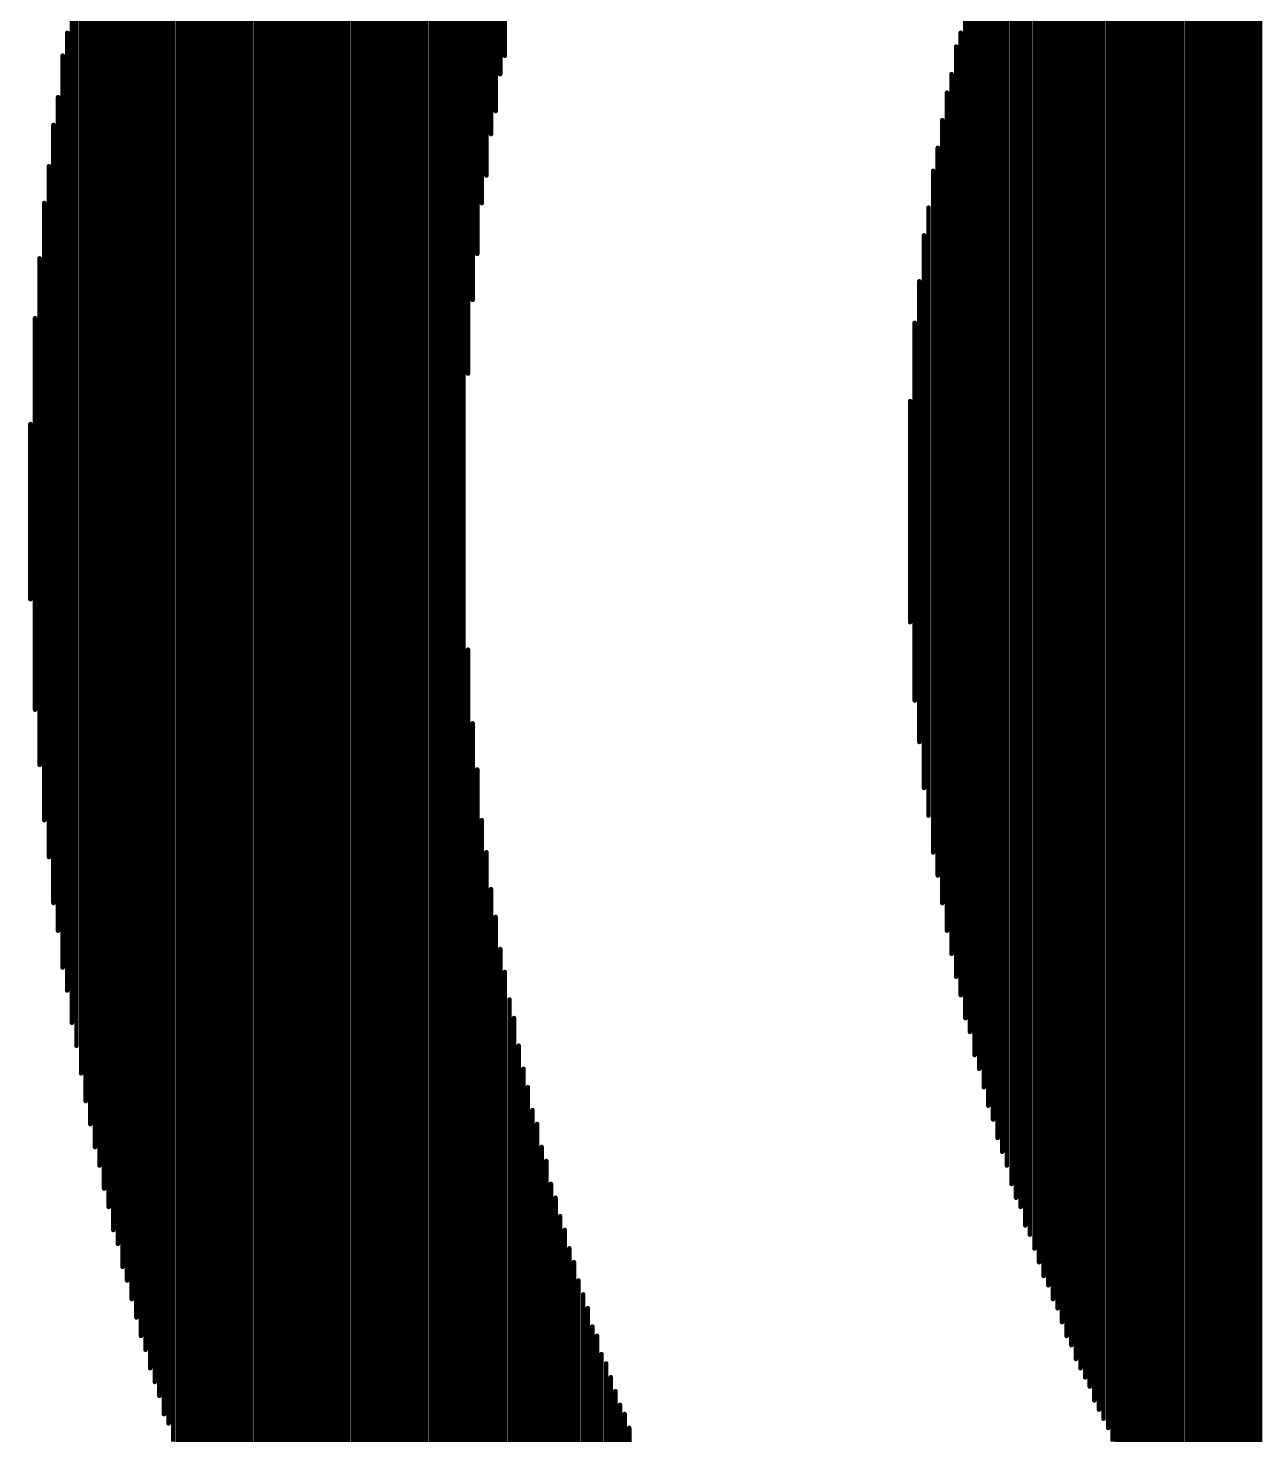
# Model space of a CAD drawing. Header units: inches. Extents: x -21 to 344, y -3 to 240.
# Drawn here: x 1.67 to 2.943, y 32.596 to 34.053 of the extents above; entities that cross this region are included whole.
import ezdxf

# ---------------------------------------------------------------- set-up
doc = ezdxf.new("R2010")
doc.units = ezdxf.units.IN
doc.layers.add('Top Overlay', color=2, linetype='Continuous')

msp = doc.modelspace()

# ---------------------------------------------------------------- linework, layer by layer
at = {"layer": 'Top Overlay'}
for points in [[(2.1634, 34.0246, 0.00477, 0.00477, 0), (2.1634, 35.2549, 0.00477, 0.00477, 0)], [(2.1586, 34.0055, 0.00477, 0.00477, 0), (2.1586, 35.2454, 0.00477, 0.00477, 0)], [(2.1491, 33.9435, 0.00477, 0.00477, 0), (2.1491, 35.2311, 0.00477, 0.00477, 0)], [(2.1539, 33.9673, 0.00477, 0.00477, 0), (2.1539, 35.2359, 0.00477, 0.00477, 0)], [(2.1395, 33.872, 0.00477, 0.00477, 0), (2.1395, 35.212, 0.00477, 0.00477, 0)], [(2.1443, 33.9006, 0.00477, 0.00477, 0), (2.1443, 35.2216, 0.00477, 0.00477, 0)], [(2.13, 33.7718, 0.00477, 0.00477, 0), (2.13, 35.1977, 0.00477, 0.00477, 0)], [(2.1348, 33.8195, 0.00477, 0.00477, 0), (2.1348, 35.2025, 0.00477, 0.00477, 0)], [(2.1205, 31.9215, 0.00477, 0.00477, 0), (2.1205, 35.1834, 0.00477, 0.00477, 0)], [(2.1252, 33.6955, 0.00477, 0.00477, 0), (2.1252, 35.1882, 0.00477, 0.00477, 0)], [(2.1157, 31.931, 0.00477, 0.00477, 0), (2.1157, 35.1739, 0.00477, 0.00477, 0)], [(2.1062, 31.9453, 0.00477, 0.00477, 0), (2.1062, 35.1548, 0.00477, 0.00477, 0)], [(2.1109, 31.9358, 0.00477, 0.00477, 0), (2.1109, 35.1643, 0.00477, 0.00477, 0)], [(2.0966, 31.9644, 0.00477, 0.00477, 0), (2.0966, 35.1405, 0.00477, 0.00477, 0)], [(2.1014, 31.9549, 0.00477, 0.00477, 0), (2.1014, 35.15, 0.00477, 0.00477, 0)], [(2.0871, 31.9787, 0.00477, 0.00477, 0), (2.0871, 35.1262, 0.00477, 0.00477, 0)], [(2.0919, 31.9692, 0.00477, 0.00477, 0), (2.0919, 35.131, 0.00477, 0.00477, 0)], [(2.0823, 31.9883, 0.00477, 0.00477, 0), (2.0823, 35.1167, 0.00477, 0.00477, 0)], [(2.0728, 32.0073, 0.00477, 0.00477, 0), (2.0728, 35.0976, 0.00477, 0.00477, 0)], [(2.0775, 31.993, 0.00477, 0.00477, 0), (2.0775, 35.1071, 0.00477, 0.00477, 0)], [(2.068, 32.0121, 0.00477, 0.00477, 0), (2.068, 35.0928, 0.00477, 0.00477, 0)], [(2.0585, 32.0312, 0.00477, 0.00477, 0), (2.0585, 35.0737, 0.00477, 0.00477, 0)], [(2.0632, 32.0216, 0.00477, 0.00477, 0), (2.0632, 35.0785, 0.00477, 0.00477, 0)], [(2.0489, 32.0503, 0.00477, 0.00477, 0), (2.0489, 35.0547, 0.00477, 0.00477, 0)], [(2.0537, 32.0407, 0.00477, 0.00477, 0), (2.0537, 35.0642, 0.00477, 0.00477, 0)], [(2.0394, 32.0646, 0.00477, 0.00477, 0), (2.0394, 35.0403, 0.00477, 0.00477, 0)], [(2.0442, 32.0598, 0.00477, 0.00477, 0), (2.0442, 35.0451, 0.00477, 0.00477, 0)], [(2.0346, 32.0741, 0.00477, 0.00477, 0), (2.0346, 35.0308, 0.00477, 0.00477, 0)], [(2.0251, 32.0932, 0.00477, 0.00477, 0), (2.0251, 35.0117, 0.00477, 0.00477, 0)], [(2.0299, 32.0836, 0.00477, 0.00477, 0), (2.0299, 35.0213, 0.00477, 0.00477, 0)], [(2.0156, 32.1123, 0.00477, 0.00477, 0), (2.0156, 34.9927, 0.00477, 0.00477, 0)], [(2.0203, 32.1027, 0.00477, 0.00477, 0), (2.0203, 35.0022, 0.00477, 0.00477, 0)], [(2.0108, 32.1218, 0.00477, 0.00477, 0), (2.0108, 34.9831, 0.00477, 0.00477, 0)], [(2.0012, 32.1409, 0.00477, 0.00477, 0), (2.0012, 34.964, 0.00477, 0.00477, 0)], [(2.006, 32.1313, 0.00477, 0.00477, 0), (2.006, 34.9736, 0.00477, 0.00477, 0)], [(1.9965, 32.1504, 0.00477, 0.00477, 0), (1.9965, 34.9545, 0.00477, 0.00477, 0)], [(1.9869, 32.1695, 0.00477, 0.00477, 0), (1.9869, 34.9354, 0.00477, 0.00477, 0)], [(1.9917, 32.1599, 0.00477, 0.00477, 0), (1.9917, 34.945, 0.00477, 0.00477, 0)], [(1.9822, 32.179, 0.00477, 0.00477, 0), (1.9822, 34.9211, 0.00477, 0.00477, 0)], [(1.9774, 32.1886, 0.00477, 0.00477, 0), (1.9774, 34.9164, 0.00477, 0.00477, 0)], [(1.9679, 32.2124, 0.00477, 0.00477, 0), (1.9679, 34.8925, 0.00477, 0.00477, 0)], [(1.9726, 32.1981, 0.00477, 0.00477, 0), (1.9726, 34.9021, 0.00477, 0.00477, 0)], [(1.9631, 32.2219, 0.00477, 0.00477, 0), (1.9631, 34.883, 0.00477, 0.00477, 0)], [(1.9536, 32.241, 0.00477, 0.00477, 0), (1.9536, 34.8639, 0.00477, 0.00477, 0)], [(1.9583, 32.2315, 0.00477, 0.00477, 0), (1.9583, 34.8734, 0.00477, 0.00477, 0)], [(1.9488, 32.2553, 0.00477, 0.00477, 0), (1.9488, 34.8496, 0.00477, 0.00477, 0)], [(1.944, 32.2601, 0.00477, 0.00477, 0), (1.944, 34.8401, 0.00477, 0.00477, 0)], [(1.9345, 32.2839, 0.00477, 0.00477, 0), (1.9345, 34.821, 0.00477, 0.00477, 0)], [(1.9393, 32.2744, 0.00477, 0.00477, 0), (1.9393, 34.8305, 0.00477, 0.00477, 0)], [(1.9297, 32.2982, 0.00477, 0.00477, 0), (1.9297, 34.8067, 0.00477, 0.00477, 0)], [(1.9249, 32.3078, 0.00477, 0.00477, 0), (1.9249, 34.7971, 0.00477, 0.00477, 0)], [(1.9202, 32.3173, 0.00477, 0.00477, 0), (1.9202, 34.7876, 0.00477, 0.00477, 0)], [(2.9407, 32.3221, 0.00477, 0.00477, 0), (2.9407, 34.7781, 0.00477, 0.00477, 0)], [(2.9455, 32.3173, 0.00477, 0.00477, 0), (2.9455, 34.7876, 0.00477, 0.00477, 0)], [(1.9106, 32.3412, 0.00477, 0.00477, 0), (1.9106, 34.7638, 0.00477, 0.00477, 0)], [(1.9154, 32.3269, 0.00477, 0.00477, 0), (1.9154, 34.7733, 0.00477, 0.00477, 0)], [(2.9312, 32.3364, 0.00477, 0.00477, 0), (2.9312, 34.7685, 0.00477, 0.00477, 0)], [(2.936, 32.3316, 0.00477, 0.00477, 0), (2.936, 34.7733, 0.00477, 0.00477, 0)], [(1.9059, 32.3507, 0.00477, 0.00477, 0), (1.9059, 34.7494, 0.00477, 0.00477, 0)], [(2.9169, 32.3602, 0.00477, 0.00477, 0), (2.9169, 34.7447, 0.00477, 0.00477, 0)], [(2.9216, 32.3555, 0.00477, 0.00477, 0), (2.9216, 34.7494, 0.00477, 0.00477, 0)], [(2.9264, 32.3459, 0.00477, 0.00477, 0), (2.9264, 34.759, 0.00477, 0.00477, 0)], [(1.9011, 32.365, 0.00477, 0.00477, 0), (1.9011, 34.7399, 0.00477, 0.00477, 0)], [(2.9121, 32.3698, 0.00477, 0.00477, 0), (2.9121, 34.7351, 0.00477, 0.00477, 0)], [(1.8916, 32.3888, 0.00477, 0.00477, 0), (1.8916, 34.7161, 0.00477, 0.00477, 0)], [(1.8963, 32.3793, 0.00477, 0.00477, 0), (1.8963, 34.7256, 0.00477, 0.00477, 0)], [(2.9026, 32.3841, 0.00477, 0.00477, 0), (2.9026, 34.7208, 0.00477, 0.00477, 0)], [(2.9073, 32.3745, 0.00477, 0.00477, 0), (2.9073, 34.7256, 0.00477, 0.00477, 0)], [(1.8868, 32.4032, 0.00477, 0.00477, 0), (1.8868, 34.7018, 0.00477, 0.00477, 0)], [(2.893, 32.4032, 0.00477, 0.00477, 0), (2.893, 34.7018, 0.00477, 0.00477, 0)], [(2.8978, 32.3936, 0.00477, 0.00477, 0), (2.8978, 34.7113, 0.00477, 0.00477, 0)], [(1.882, 32.4127, 0.00477, 0.00477, 0), (1.882, 34.6922, 0.00477, 0.00477, 0)], [(2.8835, 32.4175, 0.00477, 0.00477, 0), (2.8835, 34.6874, 0.00477, 0.00477, 0)], [(2.8883, 32.4079, 0.00477, 0.00477, 0), (2.8883, 34.697, 0.00477, 0.00477, 0)], [(1.8773, 32.427, 0.00477, 0.00477, 0), (1.8773, 34.6779, 0.00477, 0.00477, 0)], [(2.8787, 32.4222, 0.00477, 0.00477, 0), (2.8787, 34.6779, 0.00477, 0.00477, 0)], [(1.8725, 32.4365, 0.00477, 0.00477, 0), (1.8725, 34.6684, 0.00477, 0.00477, 0)], [(2.8692, 32.4413, 0.00477, 0.00477, 0), (2.8692, 34.6636, 0.00477, 0.00477, 0)], [(2.874, 32.4318, 0.00477, 0.00477, 0), (2.874, 34.6684, 0.00477, 0.00477, 0)], [(1.8677, 32.4508, 0.00477, 0.00477, 0), (1.8677, 34.6541, 0.00477, 0.00477, 0)], [(2.8596, 32.4604, 0.00477, 0.00477, 0), (2.8596, 34.6445, 0.00477, 0.00477, 0)], [(2.8644, 32.4508, 0.00477, 0.00477, 0), (2.8644, 34.6541, 0.00477, 0.00477, 0)], [(1.863, 32.4652, 0.00477, 0.00477, 0), (1.863, 34.6398, 0.00477, 0.00477, 0)], [(2.8549, 32.4699, 0.00477, 0.00477, 0), (2.8549, 34.635, 0.00477, 0.00477, 0)], [(1.8534, 32.489, 0.00477, 0.00477, 0), (1.8534, 34.6159, 0.00477, 0.00477, 0)], [(1.8582, 32.4747, 0.00477, 0.00477, 0), (1.8582, 34.6255, 0.00477, 0.00477, 0)], [(2.8453, 32.4842, 0.00477, 0.00477, 0), (2.8453, 34.6207, 0.00477, 0.00477, 0)], [(2.8501, 32.4795, 0.00477, 0.00477, 0), (2.8501, 34.6255, 0.00477, 0.00477, 0)], [(1.8486, 32.5033, 0.00477, 0.00477, 0), (1.8486, 34.6016, 0.00477, 0.00477, 0)], [(2.8358, 32.5033, 0.00477, 0.00477, 0), (2.8358, 34.6016, 0.00477, 0.00477, 0)], [(2.8406, 32.4938, 0.00477, 0.00477, 0), (2.8406, 34.6064, 0.00477, 0.00477, 0)], [(1.8439, 32.5176, 0.00477, 0.00477, 0), (1.8439, 34.5873, 0.00477, 0.00477, 0)], [(2.831, 32.5128, 0.00477, 0.00477, 0), (2.831, 34.5873, 0.00477, 0.00477, 0)], [(1.8391, 32.5319, 0.00477, 0.00477, 0), (1.8391, 34.573, 0.00477, 0.00477, 0)], [(2.8215, 32.5319, 0.00477, 0.00477, 0), (2.8215, 34.573, 0.00477, 0.00477, 0)], [(2.8263, 32.5224, 0.00477, 0.00477, 0), (2.8263, 34.5825, 0.00477, 0.00477, 0)], [(1.8343, 32.5462, 0.00477, 0.00477, 0), (1.8343, 34.5587, 0.00477, 0.00477, 0)], [(2.8167, 32.5415, 0.00477, 0.00477, 0), (2.8167, 34.5635, 0.00477, 0.00477, 0)], [(1.8296, 32.5605, 0.00477, 0.00477, 0), (1.8296, 34.5444, 0.00477, 0.00477, 0)], [(2.8072, 32.5605, 0.00477, 0.00477, 0), (2.8072, 34.5444, 0.00477, 0.00477, 0)], [(2.812, 32.551, 0.00477, 0.00477, 0), (2.812, 34.5539, 0.00477, 0.00477, 0)], [(2.8024, 32.5701, 0.00477, 0.00477, 0), (2.8024, 34.5348, 0.00477, 0.00477, 0)], [(1.82, 32.5891, 0.00477, 0.00477, 0), (1.82, 34.5158, 0.00477, 0.00477, 0)], [(1.8248, 32.5748, 0.00477, 0.00477, 0), (1.8248, 34.5253, 0.00477, 0.00477, 0)], [(2.7977, 32.5796, 0.00477, 0.00477, 0), (2.7977, 34.5205, 0.00477, 0.00477, 0)], [(2.7881, 32.6035, 0.00477, 0.00477, 0), (2.7881, 34.5015, 0.00477, 0.00477, 0)], [(2.7929, 32.5891, 0.00477, 0.00477, 0), (2.7929, 34.511, 0.00477, 0.00477, 0)], [(1.8105, 32.6178, 0.00477, 0.00477, 0), (1.8105, 34.4872, 0.00477, 0.00477, 0)], [(1.8153, 32.6082, 0.00477, 0.00477, 0), (1.8153, 34.4967, 0.00477, 0.00477, 0)], [(2.7786, 32.6225, 0.00477, 0.00477, 0), (2.7786, 34.4824, 0.00477, 0.00477, 0)], [(2.7833, 32.613, 0.00477, 0.00477, 0), (2.7833, 34.4919, 0.00477, 0.00477, 0)], [(1.8057, 32.6368, 0.00477, 0.00477, 0), (1.8057, 34.4681, 0.00477, 0.00477, 0)], [(2.7738, 32.6321, 0.00477, 0.00477, 0), (2.7738, 34.4729, 0.00477, 0.00477, 0)], [(1.801, 32.6511, 0.00477, 0.00477, 0), (1.801, 34.4538, 0.00477, 0.00477, 0)], [(2.769, 32.6464, 0.00477, 0.00477, 0), (2.769, 34.4585, 0.00477, 0.00477, 0)], [(2.7643, 32.6559, 0.00477, 0.00477, 0), (2.7643, 34.449, 0.00477, 0.00477, 0)], [(1.7962, 32.6654, 0.00477, 0.00477, 0), (1.7962, 34.4347, 0.00477, 0.00477, 0)], [(2.7547, 32.675, 0.00477, 0.00477, 0), (2.7547, 34.4252, 0.00477, 0.00477, 0)], [(2.7595, 32.6654, 0.00477, 0.00477, 0), (2.7595, 34.4347, 0.00477, 0.00477, 0)], [(1.7914, 32.6845, 0.00477, 0.00477, 0), (1.7914, 34.4204, 0.00477, 0.00477, 0)], [(2.75, 32.6893, 0.00477, 0.00477, 0), (2.75, 34.4156, 0.00477, 0.00477, 0)], [(1.7866, 32.6988, 0.00477, 0.00477, 0), (1.7866, 34.4013, 0.00477, 0.00477, 0)], [(2.7452, 32.6988, 0.00477, 0.00477, 0), (2.7452, 34.4061, 0.00477, 0.00477, 0)], [(1.7819, 32.7179, 0.00477, 0.00477, 0), (1.7819, 34.3822, 0.00477, 0.00477, 0)], [(2.7404, 32.7131, 0.00477, 0.00477, 0), (2.7404, 34.3918, 0.00477, 0.00477, 0)], [(1.7771, 32.737, 0.00477, 0.00477, 0), (1.7771, 34.3679, 0.00477, 0.00477, 0)], [(2.7309, 32.737, 0.00477, 0.00477, 0), (2.7309, 34.3679, 0.00477, 0.00477, 0)], [(2.7357, 32.7274, 0.00477, 0.00477, 0), (2.7357, 34.3775, 0.00477, 0.00477, 0)], [(2.7261, 32.7513, 0.00477, 0.00477, 0), (2.7261, 34.3536, 0.00477, 0.00477, 0)], [(1.7723, 32.7561, 0.00477, 0.00477, 0), (1.7723, 34.3489, 0.00477, 0.00477, 0)], [(2.7214, 32.7608, 0.00477, 0.00477, 0), (2.7214, 34.3441, 0.00477, 0.00477, 0)], [(1.7676, 32.7704, 0.00477, 0.00477, 0), (1.7676, 34.3346, 0.00477, 0.00477, 0)], [(2.7166, 32.7751, 0.00477, 0.00477, 0), (2.7166, 34.325, 0.00477, 0.00477, 0)], [(1.7628, 32.7942, 0.00477, 0.00477, 0), (1.7628, 34.3107, 0.00477, 0.00477, 0)], [(2.7118, 32.7894, 0.00477, 0.00477, 0), (2.7118, 34.3155, 0.00477, 0.00477, 0)], [(2.707, 32.8037, 0.00477, 0.00477, 0), (2.707, 34.3012, 0.00477, 0.00477, 0)], [(1.758, 32.8085, 0.00477, 0.00477, 0), (1.758, 34.2916, 0.00477, 0.00477, 0)], [(2.7023, 32.8133, 0.00477, 0.00477, 0), (2.7023, 34.2916, 0.00477, 0.00477, 0)], [(1.7533, 32.8324, 0.00477, 0.00477, 0), (1.7533, 34.2678, 0.00477, 0.00477, 0)], [(2.6975, 32.8324, 0.00477, 0.00477, 0), (2.6975, 34.2726, 0.00477, 0.00477, 0)], [(1.7485, 32.8514, 0.00477, 0.00477, 0), (1.7485, 34.2535, 0.00477, 0.00477, 0)], [(2.6927, 32.8419, 0.00477, 0.00477, 0), (2.6927, 34.263, 0.00477, 0.00477, 0)], [(2.688, 32.8562, 0.00477, 0.00477, 0), (2.688, 34.2439, 0.00477, 0.00477, 0)], [(1.7437, 32.8753, 0.00477, 0.00477, 0), (1.7437, 34.2296, 0.00477, 0.00477, 0)], [(2.6832, 32.8753, 0.00477, 0.00477, 0), (2.6832, 34.2296, 0.00477, 0.00477, 0)], [(1.739, 32.8944, 0.00477, 0.00477, 0), (1.739, 34.2106, 0.00477, 0.00477, 0)], [(2.6784, 32.8896, 0.00477, 0.00477, 0), (2.6784, 34.2153, 0.00477, 0.00477, 0)], [(2.6737, 32.9039, 0.00477, 0.00477, 0), (2.6737, 34.1963, 0.00477, 0.00477, 0)], [(1.7342, 32.9182, 0.00477, 0.00477, 0), (1.7342, 34.1819, 0.00477, 0.00477, 0)], [(2.6689, 32.923, 0.00477, 0.00477, 0), (2.6689, 34.1819, 0.00477, 0.00477, 0)], [(2.6641, 32.9373, 0.00477, 0.00477, 0), (2.6641, 34.1629, 0.00477, 0.00477, 0)], [(1.7294, 32.942, 0.00477, 0.00477, 0), (1.7294, 34.1581, 0.00477, 0.00477, 0)], [(2.6594, 32.9563, 0.00477, 0.00477, 0), (2.6594, 34.1486, 0.00477, 0.00477, 0)], [(1.7247, 32.9707, 0.00477, 0.00477, 0), (1.7247, 34.1343, 0.00477, 0.00477, 0)], [(2.6546, 32.9754, 0.00477, 0.00477, 0), (2.6546, 34.1295, 0.00477, 0.00477, 0)], [(1.7199, 32.9993, 0.00477, 0.00477, 0), (1.7199, 34.1056, 0.00477, 0.00477, 0)], [(2.6498, 32.9897, 0.00477, 0.00477, 0), (2.6498, 34.1152, 0.00477, 0.00477, 0)], [(2.645, 33.0136, 0.00477, 0.00477, 0), (2.645, 34.0913, 0.00477, 0.00477, 0)], [(1.7151, 33.0231, 0.00477, 0.00477, 0), (1.7151, 34.0818, 0.00477, 0.00477, 0)], [(2.6403, 33.0279, 0.00477, 0.00477, 0), (2.6403, 34.077, 0.00477, 0.00477, 0)], [(1.7103, 33.0565, 0.00477, 0.00477, 0), (1.7103, 34.0484, 0.00477, 0.00477, 0)], [(2.6355, 33.0517, 0.00477, 0.00477, 0), (2.6355, 34.0484, 0.00477, 0.00477, 0)], [(2.6307, 33.0708, 0.00477, 0.00477, 0), (2.6307, 34.0341, 0.00477, 0.00477, 0)], [(1.7056, 33.0803, 0.00477, 0.00477, 0), (1.7056, 34.0246, 0.00477, 0.00477, 0)], [(2.626, 33.0946, 0.00477, 0.00477, 0), (2.626, 34.0055, 0.00477, 0.00477, 0)], [(1.7008, 33.1185, 0.00477, 0.00477, 0), (1.7008, 33.9817, 0.00477, 0.00477, 0)], [(2.6212, 33.1185, 0.00477, 0.00477, 0), (2.6212, 33.9864, 0.00477, 0.00477, 0)], [(2.6164, 33.1471, 0.00477, 0.00477, 0), (2.6164, 33.9578, 0.00477, 0.00477, 0)], [(1.696, 33.1471, 0.00477, 0.00477, 0), (1.696, 33.953, 0.00477, 0.00477, 0)], [(2.6117, 33.1757, 0.00477, 0.00477, 0), (2.6117, 33.9292, 0.00477, 0.00477, 0)], [(1.6913, 33.1948, 0.00477, 0.00477, 0), (1.6913, 33.9101, 0.00477, 0.00477, 0)], [(2.6069, 33.1996, 0.00477, 0.00477, 0), (2.6069, 33.9054, 0.00477, 0.00477, 0)], [(1.6865, 33.2329, 0.00477, 0.00477, 0), (1.6865, 33.872, 0.00477, 0.00477, 0)], [(2.6021, 33.2377, 0.00477, 0.00477, 0), (2.6021, 33.8672, 0.00477, 0.00477, 0)], [(2.5974, 33.2663, 0.00477, 0.00477, 0), (2.5974, 33.8386, 0.00477, 0.00477, 0)], [(1.6817, 33.2902, 0.00477, 0.00477, 0), (1.6817, 33.8147, 0.00477, 0.00477, 0)], [(2.5926, 33.314, 0.00477, 0.00477, 0), (2.5926, 33.7909, 0.00477, 0.00477, 0)], [(1.677, 33.3474, 0.00477, 0.00477, 0), (1.677, 33.7527, 0.00477, 0.00477, 0)], [(2.5878, 33.3569, 0.00477, 0.00477, 0), (2.5878, 33.748, 0.00477, 0.00477, 0)], [(2.5831, 33.438, 0.00477, 0.00477, 0), (2.5831, 33.6669, 0.00477, 0.00477, 0)], [(1.6722, 33.4618, 0.00477, 0.00477, 0), (1.6722, 33.6431, 0.00477, 0.00477, 0)], [(2.1252, 31.9167, 0.00477, 0.00477, 0), (2.1252, 33.4094, 0.00477, 0.00477, 0)], [(2.13, 31.9072, 0.00477, 0.00477, 0), (2.13, 33.3331, 0.00477, 0.00477, 0)], [(2.1348, 31.8977, 0.00477, 0.00477, 0), (2.1348, 33.2854, 0.00477, 0.00477, 0)], [(2.1395, 31.8881, 0.00477, 0.00477, 0), (2.1395, 33.2329, 0.00477, 0.00477, 0)], [(2.1443, 31.8833, 0.00477, 0.00477, 0), (2.1443, 33.1996, 0.00477, 0.00477, 0)], [(2.1491, 31.8738, 0.00477, 0.00477, 0), (2.1491, 33.1614, 0.00477, 0.00477, 0)], [(2.1539, 31.869, 0.00477, 0.00477, 0), (2.1539, 33.1328, 0.00477, 0.00477, 0)], [(2.1586, 31.8595, 0.00477, 0.00477, 0), (2.1586, 33.0994, 0.00477, 0.00477, 0)], [(2.1634, 31.85, 0.00477, 0.00477, 0), (2.1634, 33.0756, 0.00477, 0.00477, 0)], [(2.1682, 31.8452, 0.00477, 0.00477, 0), (2.1682, 33.047, 0.00477, 0.00477, 0)], [(2.1729, 31.8357, 0.00477, 0.00477, 0), (2.1729, 33.0279, 0.00477, 0.00477, 0)], [(2.1777, 31.8309, 0.00477, 0.00477, 0), (2.1777, 32.9993, 0.00477, 0.00477, 0)], [(2.1825, 31.8214, 0.00477, 0.00477, 0), (2.1825, 32.9754, 0.00477, 0.00477, 0)], [(2.1872, 31.8166, 0.00477, 0.00477, 0), (2.1872, 32.9563, 0.00477, 0.00477, 0)], [(2.192, 31.807, 0.00477, 0.00477, 0), (2.192, 32.9325, 0.00477, 0.00477, 0)], [(2.1968, 31.8023, 0.00477, 0.00477, 0), (2.1968, 32.9182, 0.00477, 0.00477, 0)], [(2.2015, 31.7927, 0.00477, 0.00477, 0), (2.2015, 32.8944, 0.00477, 0.00477, 0)], [(2.2063, 31.788, 0.00477, 0.00477, 0), (2.2063, 32.88, 0.00477, 0.00477, 0)], [(2.2111, 31.7784, 0.00477, 0.00477, 0), (2.2111, 32.8562, 0.00477, 0.00477, 0)], [(2.2159, 31.7689, 0.00477, 0.00477, 0), (2.2159, 32.8419, 0.00477, 0.00477, 0)], [(2.2206, 31.7641, 0.00477, 0.00477, 0), (2.2206, 32.8228, 0.00477, 0.00477, 0)], [(2.2254, 31.7594, 0.00477, 0.00477, 0), (2.2254, 32.8085, 0.00477, 0.00477, 0)], [(2.2302, 31.7498, 0.00477, 0.00477, 0), (2.2302, 32.7894, 0.00477, 0.00477, 0)], [(2.2349, 31.745, 0.00477, 0.00477, 0), (2.2349, 32.7751, 0.00477, 0.00477, 0)], [(2.2397, 31.7403, 0.00477, 0.00477, 0), (2.2397, 32.7561, 0.00477, 0.00477, 0)], [(2.2445, 31.7307, 0.00477, 0.00477, 0), (2.2445, 32.7417, 0.00477, 0.00477, 0)], [(2.2492, 31.726, 0.00477, 0.00477, 0), (2.2492, 32.7274, 0.00477, 0.00477, 0)], [(2.254, 31.7164, 0.00477, 0.00477, 0), (2.254, 32.7084, 0.00477, 0.00477, 0)], [(2.2588, 31.7117, 0.00477, 0.00477, 0), (2.2588, 32.6988, 0.00477, 0.00477, 0)], [(2.2635, 31.7021, 0.00477, 0.00477, 0), (2.2635, 32.6798, 0.00477, 0.00477, 0)], [(2.2683, 31.6974, 0.00477, 0.00477, 0), (2.2683, 32.6702, 0.00477, 0.00477, 0)], [(2.2731, 31.6878, 0.00477, 0.00477, 0), (2.2731, 32.6559, 0.00477, 0.00477, 0)], [(2.2778, 31.6831, 0.00477, 0.00477, 0), (2.2778, 32.6416, 0.00477, 0.00477, 0)], [(2.2826, 31.6783, 0.00477, 0.00477, 0), (2.2826, 32.6273, 0.00477, 0.00477, 0)], [(2.2874, 31.6687, 0.00477, 0.00477, 0), (2.2874, 32.6178, 0.00477, 0.00477, 0)], [(2.2922, 31.664, 0.00477, 0.00477, 0), (2.2922, 32.6035, 0.00477, 0.00477, 0)]]:
    msp.add_lwpolyline(points, format="xyseb", dxfattribs=at)
for points in [[(1.7092, 34.0484, 0.00239, 0.00239, 1), (1.7115, 34.0484, 0.00239, 0.00239, 1)], [(2.6343, 34.0484, 0.00239, 0.00239, 1), (2.6367, 34.0484, 0.00239, 0.00239, 1)], [(2.6296, 34.0341, 0.00239, 0.00239, 1), (2.6319, 34.0341, 0.00239, 0.00239, 1)], [(1.7044, 34.0246, 0.00239, 0.00239, 1), (1.7068, 34.0246, 0.00239, 0.00239, 1)], [(2.1622, 34.0246, 0.00239, 0.00239, 1), (2.1646, 34.0246, 0.00239, 0.00239, 1)], [(2.1574, 34.0055, 0.00239, 0.00239, 1), (2.1598, 34.0055, 0.00239, 0.00239, 1)], [(2.6248, 34.0055, 0.00239, 0.00239, 1), (2.6272, 34.0055, 0.00239, 0.00239, 1)], [(1.6996, 33.9817, 0.00239, 0.00239, 1), (1.702, 33.9817, 0.00239, 0.00239, 1)], [(2.62, 33.9864, 0.00239, 0.00239, 1), (2.6224, 33.9864, 0.00239, 0.00239, 1)], [(2.1527, 33.9673, 0.00239, 0.00239, 1), (2.155, 33.9673, 0.00239, 0.00239, 1)], [(2.6152, 33.9578, 0.00239, 0.00239, 1), (2.6176, 33.9578, 0.00239, 0.00239, 1)], [(1.6949, 33.953, 0.00239, 0.00239, 1), (1.6972, 33.953, 0.00239, 0.00239, 1)], [(2.1479, 33.9435, 0.00239, 0.00239, 1), (2.1503, 33.9435, 0.00239, 0.00239, 1)], [(2.6105, 33.9292, 0.00239, 0.00239, 1), (2.6129, 33.9292, 0.00239, 0.00239, 1)], [(1.6901, 33.9101, 0.00239, 0.00239, 1), (1.6925, 33.9101, 0.00239, 0.00239, 1)], [(2.1431, 33.9006, 0.00239, 0.00239, 1), (2.1455, 33.9006, 0.00239, 0.00239, 1)], [(2.6057, 33.9054, 0.00239, 0.00239, 1), (2.6081, 33.9054, 0.00239, 0.00239, 1)], [(1.6853, 33.872, 0.00239, 0.00239, 1), (1.6877, 33.872, 0.00239, 0.00239, 1)], [(2.1384, 33.872, 0.00239, 0.00239, 1), (2.1407, 33.872, 0.00239, 0.00239, 1)], [(2.6009, 33.8672, 0.00239, 0.00239, 1), (2.6033, 33.8672, 0.00239, 0.00239, 1)], [(2.5962, 33.8386, 0.00239, 0.00239, 1), (2.5986, 33.8386, 0.00239, 0.00239, 1)], [(1.6805, 33.8147, 0.00239, 0.00239, 1), (1.6829, 33.8147, 0.00239, 0.00239, 1)], [(2.1336, 33.8195, 0.00239, 0.00239, 1), (2.136, 33.8195, 0.00239, 0.00239, 1)], [(2.5914, 33.7909, 0.00239, 0.00239, 1), (2.5938, 33.7909, 0.00239, 0.00239, 1)], [(2.1288, 33.7718, 0.00239, 0.00239, 1), (2.1312, 33.7718, 0.00239, 0.00239, 1)], [(1.6758, 33.7527, 0.00239, 0.00239, 1), (1.6782, 33.7527, 0.00239, 0.00239, 1)], [(2.5866, 33.748, 0.00239, 0.00239, 1), (2.589, 33.748, 0.00239, 0.00239, 1)], [(2.124, 33.6955, 0.00239, 0.00239, 1), (2.1264, 33.6955, 0.00239, 0.00239, 1)], [(2.5819, 33.6669, 0.00239, 0.00239, 1), (2.5842, 33.6669, 0.00239, 0.00239, 1)], [(1.671, 33.6431, 0.00239, 0.00239, 1), (1.6734, 33.6431, 0.00239, 0.00239, 1)], [(1.671, 33.4618, 0.00239, 0.00239, 1), (1.6734, 33.4618, 0.00239, 0.00239, 1)], [(2.5819, 33.438, 0.00239, 0.00239, 1), (2.5842, 33.438, 0.00239, 0.00239, 1)], [(2.124, 33.4094, 0.00239, 0.00239, 1), (2.1264, 33.4094, 0.00239, 0.00239, 1)], [(1.6758, 33.3474, 0.00239, 0.00239, 1), (1.6782, 33.3474, 0.00239, 0.00239, 1)], [(2.5866, 33.3569, 0.00239, 0.00239, 1), (2.589, 33.3569, 0.00239, 0.00239, 1)], [(2.1288, 33.3331, 0.00239, 0.00239, 1), (2.1312, 33.3331, 0.00239, 0.00239, 1)], [(2.5914, 33.314, 0.00239, 0.00239, 1), (2.5938, 33.314, 0.00239, 0.00239, 1)], [(1.6805, 33.2902, 0.00239, 0.00239, 1), (1.6829, 33.2902, 0.00239, 0.00239, 1)], [(2.1336, 33.2854, 0.00239, 0.00239, 1), (2.136, 33.2854, 0.00239, 0.00239, 1)], [(2.5962, 33.2663, 0.00239, 0.00239, 1), (2.5986, 33.2663, 0.00239, 0.00239, 1)], [(1.6853, 33.2329, 0.00239, 0.00239, 1), (1.6877, 33.2329, 0.00239, 0.00239, 1)], [(2.1384, 33.2329, 0.00239, 0.00239, 1), (2.1407, 33.2329, 0.00239, 0.00239, 1)], [(2.6009, 33.2377, 0.00239, 0.00239, 1), (2.6033, 33.2377, 0.00239, 0.00239, 1)], [(1.6901, 33.1948, 0.00239, 0.00239, 1), (1.6925, 33.1948, 0.00239, 0.00239, 1)], [(2.1431, 33.1996, 0.00239, 0.00239, 1), (2.1455, 33.1996, 0.00239, 0.00239, 1)], [(2.6057, 33.1996, 0.00239, 0.00239, 1), (2.6081, 33.1996, 0.00239, 0.00239, 1)], [(2.6105, 33.1757, 0.00239, 0.00239, 1), (2.6129, 33.1757, 0.00239, 0.00239, 1)], [(2.1479, 33.1614, 0.00239, 0.00239, 1), (2.1503, 33.1614, 0.00239, 0.00239, 1)], [(1.6949, 33.1471, 0.00239, 0.00239, 1), (1.6972, 33.1471, 0.00239, 0.00239, 1)], [(2.6152, 33.1471, 0.00239, 0.00239, 1), (2.6176, 33.1471, 0.00239, 0.00239, 1)], [(2.1527, 33.1328, 0.00239, 0.00239, 1), (2.155, 33.1328, 0.00239, 0.00239, 1)], [(1.6996, 33.1185, 0.00239, 0.00239, 1), (1.702, 33.1185, 0.00239, 0.00239, 1)], [(2.62, 33.1185, 0.00239, 0.00239, 1), (2.6224, 33.1185, 0.00239, 0.00239, 1)], [(2.1574, 33.0994, 0.00239, 0.00239, 1), (2.1598, 33.0994, 0.00239, 0.00239, 1)], [(2.6248, 33.0946, 0.00239, 0.00239, 1), (2.6272, 33.0946, 0.00239, 0.00239, 1)], [(1.7044, 33.0803, 0.00239, 0.00239, 1), (1.7068, 33.0803, 0.00239, 0.00239, 1)], [(2.1622, 33.0756, 0.00239, 0.00239, 1), (2.1646, 33.0756, 0.00239, 0.00239, 1)], [(2.6296, 33.0708, 0.00239, 0.00239, 1), (2.6319, 33.0708, 0.00239, 0.00239, 1)], [(1.7092, 33.0565, 0.00239, 0.00239, 1), (1.7115, 33.0565, 0.00239, 0.00239, 1)], [(2.167, 33.047, 0.00239, 0.00239, 1), (2.1694, 33.047, 0.00239, 0.00239, 1)], [(2.6343, 33.0517, 0.00239, 0.00239, 1), (2.6367, 33.0517, 0.00239, 0.00239, 1)], [(2.1717, 33.0279, 0.00239, 0.00239, 1), (2.1741, 33.0279, 0.00239, 0.00239, 1)], [(2.6391, 33.0279, 0.00239, 0.00239, 1), (2.6415, 33.0279, 0.00239, 0.00239, 1)], [(1.7139, 33.0231, 0.00239, 0.00239, 1), (1.7163, 33.0231, 0.00239, 0.00239, 1)], [(2.6439, 33.0136, 0.00239, 0.00239, 1), (2.6462, 33.0136, 0.00239, 0.00239, 1)], [(1.7187, 32.9993, 0.00239, 0.00239, 1), (1.7211, 32.9993, 0.00239, 0.00239, 1)], [(2.1765, 32.9993, 0.00239, 0.00239, 1), (2.1789, 32.9993, 0.00239, 0.00239, 1)], [(2.6486, 32.9897, 0.00239, 0.00239, 1), (2.651, 32.9897, 0.00239, 0.00239, 1)], [(1.7235, 32.9707, 0.00239, 0.00239, 1), (1.7258, 32.9707, 0.00239, 0.00239, 1)], [(2.1813, 32.9754, 0.00239, 0.00239, 1), (2.1837, 32.9754, 0.00239, 0.00239, 1)], [(2.6534, 32.9754, 0.00239, 0.00239, 1), (2.6558, 32.9754, 0.00239, 0.00239, 1)], [(2.186, 32.9563, 0.00239, 0.00239, 1), (2.1884, 32.9563, 0.00239, 0.00239, 1)], [(2.6582, 32.9563, 0.00239, 0.00239, 1), (2.6605, 32.9563, 0.00239, 0.00239, 1)], [(1.7282, 32.942, 0.00239, 0.00239, 1), (1.7306, 32.942, 0.00239, 0.00239, 1)], [(2.1908, 32.9325, 0.00239, 0.00239, 1), (2.1932, 32.9325, 0.00239, 0.00239, 1)], [(2.6629, 32.9373, 0.00239, 0.00239, 1), (2.6653, 32.9373, 0.00239, 0.00239, 1)], [(1.733, 32.9182, 0.00239, 0.00239, 1), (1.7354, 32.9182, 0.00239, 0.00239, 1)], [(2.1956, 32.9182, 0.00239, 0.00239, 1), (2.198, 32.9182, 0.00239, 0.00239, 1)], [(2.6677, 32.923, 0.00239, 0.00239, 1), (2.6701, 32.923, 0.00239, 0.00239, 1)], [(1.7378, 32.8944, 0.00239, 0.00239, 1), (1.7402, 32.8944, 0.00239, 0.00239, 1)], [(2.2004, 32.8944, 0.00239, 0.00239, 1), (2.2027, 32.8944, 0.00239, 0.00239, 1)], [(2.6725, 32.9039, 0.00239, 0.00239, 1), (2.6749, 32.9039, 0.00239, 0.00239, 1)], [(2.2051, 32.88, 0.00239, 0.00239, 1), (2.2075, 32.88, 0.00239, 0.00239, 1)], [(2.6772, 32.8896, 0.00239, 0.00239, 1), (2.6796, 32.8896, 0.00239, 0.00239, 1)], [(1.7425, 32.8753, 0.00239, 0.00239, 1), (1.7449, 32.8753, 0.00239, 0.00239, 1)], [(2.682, 32.8753, 0.00239, 0.00239, 1), (2.6844, 32.8753, 0.00239, 0.00239, 1)], [(1.7473, 32.8514, 0.00239, 0.00239, 1), (1.7497, 32.8514, 0.00239, 0.00239, 1)], [(2.2099, 32.8562, 0.00239, 0.00239, 1), (2.2123, 32.8562, 0.00239, 0.00239, 1)], [(2.6868, 32.8562, 0.00239, 0.00239, 1), (2.6892, 32.8562, 0.00239, 0.00239, 1)], [(2.2147, 32.8419, 0.00239, 0.00239, 1), (2.217, 32.8419, 0.00239, 0.00239, 1)], [(2.6915, 32.8419, 0.00239, 0.00239, 1), (2.6939, 32.8419, 0.00239, 0.00239, 1)], [(1.7521, 32.8324, 0.00239, 0.00239, 1), (1.7545, 32.8324, 0.00239, 0.00239, 1)], [(2.2194, 32.8228, 0.00239, 0.00239, 1), (2.2218, 32.8228, 0.00239, 0.00239, 1)], [(2.6963, 32.8324, 0.00239, 0.00239, 1), (2.6987, 32.8324, 0.00239, 0.00239, 1)], [(1.7568, 32.8085, 0.00239, 0.00239, 1), (1.7592, 32.8085, 0.00239, 0.00239, 1)], [(2.2242, 32.8085, 0.00239, 0.00239, 1), (2.2266, 32.8085, 0.00239, 0.00239, 1)], [(2.7011, 32.8133, 0.00239, 0.00239, 1), (2.7035, 32.8133, 0.00239, 0.00239, 1)], [(1.7616, 32.7942, 0.00239, 0.00239, 1), (1.764, 32.7942, 0.00239, 0.00239, 1)], [(2.7059, 32.8037, 0.00239, 0.00239, 1), (2.7082, 32.8037, 0.00239, 0.00239, 1)], [(2.229, 32.7894, 0.00239, 0.00239, 1), (2.2313, 32.7894, 0.00239, 0.00239, 1)], [(2.7106, 32.7894, 0.00239, 0.00239, 1), (2.713, 32.7894, 0.00239, 0.00239, 1)], [(1.7664, 32.7704, 0.00239, 0.00239, 1), (1.7688, 32.7704, 0.00239, 0.00239, 1)], [(2.2337, 32.7751, 0.00239, 0.00239, 1), (2.2361, 32.7751, 0.00239, 0.00239, 1)], [(2.7154, 32.7751, 0.00239, 0.00239, 1), (2.7178, 32.7751, 0.00239, 0.00239, 1)], [(1.7712, 32.7561, 0.00239, 0.00239, 1), (1.7735, 32.7561, 0.00239, 0.00239, 1)], [(2.2385, 32.7561, 0.00239, 0.00239, 1), (2.2409, 32.7561, 0.00239, 0.00239, 1)], [(2.7202, 32.7608, 0.00239, 0.00239, 1), (2.7225, 32.7608, 0.00239, 0.00239, 1)], [(2.7249, 32.7513, 0.00239, 0.00239, 1), (2.7273, 32.7513, 0.00239, 0.00239, 1)], [(1.7759, 32.737, 0.00239, 0.00239, 1), (1.7783, 32.737, 0.00239, 0.00239, 1)], [(2.2433, 32.7417, 0.00239, 0.00239, 1), (2.2457, 32.7417, 0.00239, 0.00239, 1)], [(2.7297, 32.737, 0.00239, 0.00239, 1), (2.7321, 32.737, 0.00239, 0.00239, 1)], [(2.248, 32.7274, 0.00239, 0.00239, 1), (2.2504, 32.7274, 0.00239, 0.00239, 1)], [(2.7345, 32.7274, 0.00239, 0.00239, 1), (2.7368, 32.7274, 0.00239, 0.00239, 1)], [(1.7807, 32.7179, 0.00239, 0.00239, 1), (1.7831, 32.7179, 0.00239, 0.00239, 1)], [(2.2528, 32.7084, 0.00239, 0.00239, 1), (2.2552, 32.7084, 0.00239, 0.00239, 1)], [(2.7392, 32.7131, 0.00239, 0.00239, 1), (2.7416, 32.7131, 0.00239, 0.00239, 1)], [(1.7855, 32.6988, 0.00239, 0.00239, 1), (1.7878, 32.6988, 0.00239, 0.00239, 1)], [(2.2576, 32.6988, 0.00239, 0.00239, 1), (2.26, 32.6988, 0.00239, 0.00239, 1)], [(2.744, 32.6988, 0.00239, 0.00239, 1), (2.7464, 32.6988, 0.00239, 0.00239, 1)], [(1.7902, 32.6845, 0.00239, 0.00239, 1), (1.7926, 32.6845, 0.00239, 0.00239, 1)], [(2.2623, 32.6798, 0.00239, 0.00239, 1), (2.2647, 32.6798, 0.00239, 0.00239, 1)], [(2.7488, 32.6893, 0.00239, 0.00239, 1), (2.7512, 32.6893, 0.00239, 0.00239, 1)], [(1.795, 32.6654, 0.00239, 0.00239, 1), (1.7974, 32.6654, 0.00239, 0.00239, 1)], [(2.2671, 32.6702, 0.00239, 0.00239, 1), (2.2695, 32.6702, 0.00239, 0.00239, 1)], [(2.7535, 32.675, 0.00239, 0.00239, 1), (2.7559, 32.675, 0.00239, 0.00239, 1)], [(2.7583, 32.6654, 0.00239, 0.00239, 1), (2.7607, 32.6654, 0.00239, 0.00239, 1)], [(1.7998, 32.6511, 0.00239, 0.00239, 1), (1.8021, 32.6511, 0.00239, 0.00239, 1)], [(2.2719, 32.6559, 0.00239, 0.00239, 1), (2.2743, 32.6559, 0.00239, 0.00239, 1)], [(2.7631, 32.6559, 0.00239, 0.00239, 1), (2.7655, 32.6559, 0.00239, 0.00239, 1)], [(1.8045, 32.6368, 0.00239, 0.00239, 1), (1.8069, 32.6368, 0.00239, 0.00239, 1)], [(2.2767, 32.6416, 0.00239, 0.00239, 1), (2.279, 32.6416, 0.00239, 0.00239, 1)], [(2.7678, 32.6464, 0.00239, 0.00239, 1), (2.7702, 32.6464, 0.00239, 0.00239, 1)], [(2.7726, 32.6321, 0.00239, 0.00239, 1), (2.775, 32.6321, 0.00239, 0.00239, 1)], [(1.8093, 32.6178, 0.00239, 0.00239, 1), (1.8117, 32.6178, 0.00239, 0.00239, 1)], [(2.2814, 32.6273, 0.00239, 0.00239, 1), (2.2838, 32.6273, 0.00239, 0.00239, 1)], [(2.2862, 32.6178, 0.00239, 0.00239, 1), (2.2886, 32.6178, 0.00239, 0.00239, 1)], [(2.7774, 32.6225, 0.00239, 0.00239, 1), (2.7798, 32.6225, 0.00239, 0.00239, 1)], [(1.8141, 32.6082, 0.00239, 0.00239, 1), (1.8165, 32.6082, 0.00239, 0.00239, 1)], [(2.291, 32.6035, 0.00239, 0.00239, 1), (2.2933, 32.6035, 0.00239, 0.00239, 1)], [(2.7822, 32.613, 0.00239, 0.00239, 1), (2.7845, 32.613, 0.00239, 0.00239, 1)], [(2.7869, 32.6035, 0.00239, 0.00239, 1), (2.7893, 32.6035, 0.00239, 0.00239, 1)]]:
    msp.add_lwpolyline(points, format="xyseb", close=True, dxfattribs=at)

doc.saveas('drawing.dxf')
